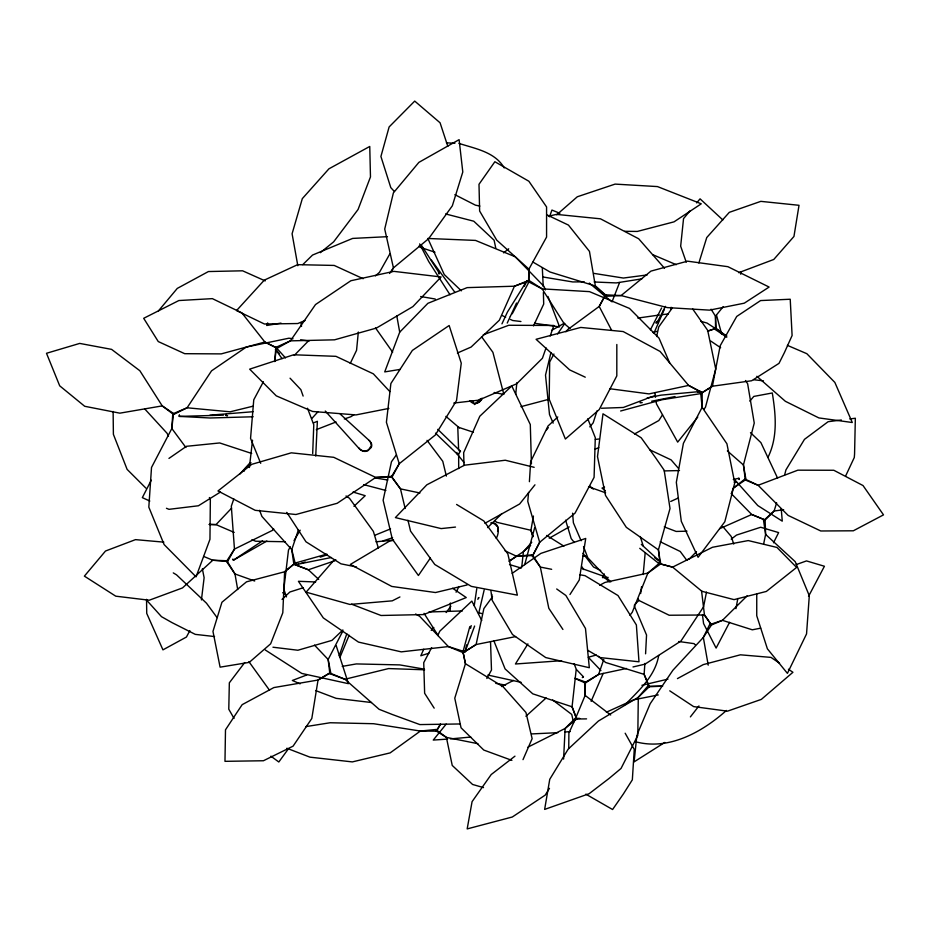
<?xml version="1.0" encoding="UTF-8"?>
<svg xmlns="http://www.w3.org/2000/svg" width="930" height="930" viewBox="0 0 930 930"><rect width="100%" height="100%" fill="white"/><g stroke="black" fill="none" stroke-linecap="round" stroke-linejoin="round"><path stroke-width="1.4" d="M146.545 599.338L146.731 613.393L162.948 649.861L186.442 637.027L189.859 630.633M458.699 468.615L458.641 453.77L460.49 451.306L437.774 429.358M491.761 598.664L491.807 594.375M583.436 676.842L582.32 677.61L583.401 676.773L576.484 669.565M568.742 748.522L568.893 733.154L575.147 719.309M312.689 453.573L313.782 424.766L307.505 408.235M113.123 411.467L113.39 434.333L127.108 469.371L145.952 488.18M315.723 456.037L317.374 421.278L313.503 422.918M636.876 735.119L634.121 761.856L664.822 742.431M528.926 281.93L526.764 281.058L528.926 281.93L512.221 313.817M563.592 759.089L565.126 728.457L575.926 717.635L576.681 719.006L586.574 718.878M645.188 552.722L643.176 574.531M644.897 663.404L644.118 674.355L649.256 686.747L662.672 686.166L647.989 686.212L649.256 686.747L638.294 697.291L598.432 721.017L568.183 749.127L549.746 779.305L544.643 809.414L589.132 793.709L609.104 778.422L621.031 768.459L637.817 735.421L638.294 697.291L648.268 685.55L649.256 686.747L644.118 674.355L605.628 662.486L598.49 656.324M645.583 653.813L646.548 635.027L634.202 605.767M529.403 481.682L530.67 461.652L548.037 425.987L557.791 416.966M249.391 467.523L252.53 440.181M516.836 382.695L515.731 394.332M528.566 492.435L527.775 501.433L539.667 542.295L532.727 555.547L539.667 542.295L575.031 513.139L594.084 477.357L595.293 437.681L587.795 418.814M358.329 332.045L356.562 350.308L350.238 363.456M201.426 599.955L204.123 577.704L202.356 568.8M521.742 567.172L523.404 551.688L531.762 542.271M640.654 593.514L641.549 586.737M474.242 605.686L476.765 588.667M740.698 274.187L741.129 271.606M477.857 599.385L478.473 597.606L479.124 597.804M533.436 516.022L530.925 530.286L532.855 536.68M735.956 608.65L737.804 598.513M706.475 592.143L703.58 606.802L680.934 641.049L644.978 664.16L632.993 666.961M763.577 544.248L765.623 534.425L765.111 519.986L774.132 511.023L776.631 502.828M656.638 336.521L658.719 326.976L672.332 307.888M550.955 352.517L545.515 375.092L549.502 414.548L553.141 423.15M657.324 321.303L656.103 323.21L656.313 322.082M469.824 626.588L463.059 651.5L465.093 651.663L466.697 644.804M470.557 628.343L471.196 625.599M478.601 613.8L484.146 590.073M496.248 538.377C499.422 533.018 499.794 522.183 491.18 522.59M671.111 307.272L670.669 309.004M534.669 527.763L524.694 564.684M784.653 474.893L785.92 469.929L804.473 439.355L828.13 421.697L841.336 420M658.696 655.476C655.29 675.982 638.922 690.397 625.239 704.58M597.025 410.874L593.154 422.894L589.783 426.87M698.86 263.004L706.742 237.557L729.306 212.342L760.821 201.357L799.021 205.298L793.953 236.464L773.772 259.47L738.699 272.699M298.472 529.716L291.764 549.642L293.857 564.208L284.627 571.776L246.508 581.831L221.933 602.268L212.97 631.412L220.096 667.159L249.263 662.369L270.642 643.804L282.801 612.777L284.627 571.776L295.066 563.092L326.872 554.094M344.519 640.41L339.171 655.859M344.553 640.317L346.797 633.83M349.145 635.26L339.927 657.394M603.768 659.475L598.606 674.436L585.377 683.015L585.133 695.396L575.612 718.274L576.681 719.006L565.126 728.457L527.903 747.162M233.825 498.933L231.314 506.187L234.465 549.084L227.618 561.488L212.796 560.244L203.74 556.454M550.165 336.067L553.862 325.465L508.745 325.268L483.205 334.823M546.05 347.878L542.423 358.259L516.685 383.776L478.543 400.191L453.759 403.074M767.936 457.455C777.945 437.1 775.806 414.641 772.295 392.972L753.8 396.424L749.836 401.097M549.49 216.806L551.943 210.064L559.907 213.307M731.364 493.539L733.352 488.134L744.942 479.031L758.101 485.286L788.14 515.418L820.772 530.984L853.322 530.798L883.5 514.871L863.028 485.553L833.815 470.266L797.847 470.173L758.101 485.286L744.558 479.671L745.953 479.496L743.442 464.977L754.253 423.069L747.639 383.741L745.476 380.51M465.093 651.663L474.614 626.053M243.962 471.324L244.939 468.778L250.984 462.687M603.198 673.378L591.12 701.313M619.589 282.488L611.987 301.925M497.62 531.483L497.945 527.112L494.493 523.823A7.905 7.556 10.8 0 0 491.04 523.172M267.689 322.908L266.678 325.488L281.011 323.105M654.034 332.917L664.427 309.155M423.743 649.221L420.813 655.766L428.928 653.197M522.997 759.647L532.134 738.653L525.95 712.496L503.13 686.793L465.442 663.729L462.896 651.384L465.442 663.729L454.77 698.198L461.048 727.795L483.786 750.057L511.895 760.368M456.967 452.41L456.781 453.549L464.186 462.675M510.361 316.351L516.545 303.041M533.495 325.895L543.701 304.064L543.387 292.45M501.956 323.861L507.454 312.015L526.729 281.104L524.357 286.231M507.234 323.047L510.291 316.467M729.608 622.298L716.112 648.094L703.568 623.553L702.452 614.777M637.445 733.793L650.21 703.685L672.878 670.274L703.336 637.434L711.462 624.972L722.424 620.333L747.092 595.898M845.637 475.974L854.286 457.525L854.565 454.014L855.344 418.244L849.741 418.942M437.739 635.446L439.867 631.098L471.836 601.106L481.763 620.461M773.504 542.795L778.619 532.588L760.694 527.252L736.525 535.076L731.213 539.133M456.084 592.212L458.978 586.528M431.636 647.617L423.731 662.683L424.638 693.28L434.171 708.149M662.997 311.132L665.438 306.365M151.288 480.171L142.337 497.631L149.823 501.038M650.396 329.836L661.602 307.981M662.939 311.225L657.243 322.326L657.975 322.629M604.372 573.996L602.454 577.635L608.15 577.391M342.845 631.04L328.162 659.486L329.836 673.68L344.914 679.26L379.103 709.299L392.332 714.507L419.883 724.586L460.164 723.959M553.931 354.028L549.677 362.014L549.188 399.237L565.382 439.018L599.211 409.595L616.811 375.894L616.823 344.484M565.94 331.824L567.66 329.627L599.199 306.435L605.523 294.856L621.112 295.554L667.345 307.598L709.509 310.143L744.279 303.18L769.11 287.056L727.899 266.689L687.526 261.167L650.954 271.107L621.112 295.554L604.977 296.31L605.523 294.856L595.374 285.998L550.06 272.025L532.96 262.086M450.376 603.024L450.143 611.045M486.843 678.493L491.482 670.019L490.54 641.863M263.399 381.73L253.762 399.807L250.554 438.379L260.702 463.314M391.402 271.502L393.437 267.898L428.649 238.661L452.34 205.797L462.791 171.992L459.106 139.651L418.86 162.39L393.378 192.905L384.718 229.047L393.437 267.898L389.565 273.467M808.53 596.363L824.422 566.254L806.496 560.918L796.173 564.591M290.404 546.759L288.486 550.06L283.824 589.19L286.487 596.897M440.506 724.191L436.437 731.154L420.406 731.05L373.604 723.714L330.138 722.75L305.854 726.609M527.915 643.886L515.429 663.997L561.569 660.695M294.008 540.632L300.181 530.205M389.81 253.948L379.463 272.327L375.395 275.896M549.479 788.326L545.178 795.138L512.302 817.005L467.174 828.909L472.08 801.648L491.203 774.539L514.964 756.16M440.332 724.168L436.437 731.154L446.388 737.385L477.939 743.698M481.949 398.18A5.58 5.58 0 0 1 481.484 399.726L477.788 403.039A7.498 7.498 0 0 1 472.568 403.016L469.778 401.074M662.509 414.85L658.812 420.546L634.504 433.973M569.951 594.526L579.274 579.995L585.726 538.447L540.865 553.397L512.174 573.333M564.801 323.477L557.605 333.905M481.484 399.726L479.462 401.958L476.3 402.946M430.334 558.07L418.407 575.496L392.344 539.168L383.125 500.247L391.449 461.768L396.296 454.979M462.78 651.163L465.116 651.605M492.528 596.711L483.879 608.557L476.102 644.525L463.187 652.674L448.353 646.571L419.686 616.334L415.605 613.998M634.492 604.698L638.666 600.687M288.126 749.208L278.814 761.996L270.909 756.171M698.942 705.951L690.386 716.89M446.179 724.11L433.264 740.071L447.563 739.106M446.133 612.544L450.887 606.244M244.683 662.59L229.338 682.818L228.78 709.206L234.046 718.413M534.959 484.832L519.614 504.002L484.937 523.276M703.859 409.328L705.44 407.294L715.74 369.059L707.684 330.359L692.594 308.853M158.472 310.876L177.281 288.405L208.413 271.548L242.602 270.804L265.224 280.906M546.596 429.811L548.293 427.637M697.767 417.047L677.679 442.122L656.475 403.911L656.092 401.249M723.238 306.633L715.472 316.188L715.53 329.406L716.123 328.267L715.472 316.188L711.055 309.19M317.909 411.804L312.003 418.326M689.967 210.889L683.538 218.62L680.667 246.183L686.235 262.19M696.651 202.914L700.069 198.846L722.819 219.933M431.206 630.412L433.81 627.459M239.615 474.277L250.263 462.605M629.97 615.276L632.272 612.242L647.885 573.078L659.626 562.917L660.637 563.929L672.611 567.114L701.894 591.282L734.037 599.629L766.355 591.433L796.603 567.428L776.945 547.433L748.243 540.574L712.485 547.27L672.611 567.114L658.963 563.568L639.747 548.328M273.734 528.972L272.409 530.402L234.465 549.084L226.49 561.418L234.976 573.961L237.696 589.539M231.582 508.175L216.027 524.613L209.355 524.485M294.194 355.458L308.574 340.775M696.477 551.653L689.56 558.709L686.724 559.953M302.75 264.643L312.538 255.053L352.656 238.417L387.461 236.673M487.587 527.612L501.921 513.581M480.519 398.749L474.509 404.55L472.521 400.679M342.879 629.97L331.998 640.363L297.879 650.244L272.955 647.21M546.154 697.942L525.903 716.263M282.046 599.443L289.858 592.015L303.366 587.702M353.97 506.327L365.211 495.678L353.016 492.04M556.652 214.818L577.298 196.776L615.102 184.105L657.475 186.581L701.267 203.81L674.018 221.852L637.294 231.442L624.693 231.314M530.67 545.236L523.404 551.688L508.943 561.232M503.618 252.867L508.698 248.787M320.327 252.669L333.638 241.858L358.073 209.483L370.477 176.909L369.756 146.452L328.929 168.818L302.32 198.625L292.09 233.767L297.821 265.724M726.435 710.45C702.22 732.061 668.682 750.894 635.318 741.675M640.107 402.237L640.189 402.853L642.235 402.62M168.958 458.409L186.465 446.307L219.701 442.947L251.681 453.456M733.352 488.134L745.953 479.496L745.29 479.694L743.442 464.977L727.376 450.922M509.687 560.918L516.534 556.245L532.437 554.838L540.33 567.068L548.816 608.325L562.917 629.459M260.191 542.423L233.511 560.139L232.756 559.639L232.895 559.058L233.558 560.116L266.875 541.039M260.284 542.376L262.469 540.923M354.156 414.617L350.773 416.779L344.321 418.988M220.48 492.017L198.427 505.769L168.993 509.326L166.447 508.28M551.56 330.441L564.208 323.256M700.302 391.507L700.813 393.599L700.302 391.507L661.137 395.134L647.024 397.959M549.235 538.214L569.195 526.926M599.676 585.272L604.977 582.424L647.885 573.078L660.637 563.929L658.417 549.863L670.019 508.524L664.171 470.196L655.708 457.932L641.2 437.786L602.989 413.803L597.502 456.595L605.523 495.446L626.32 527.333L658.417 549.863L659.963 563.499L660.637 563.929L659.626 563.359A1.43 0.674 -48.2 0 0 660.219 562.743L660.498 561.929L659.788 562.104A1.43 0.674 -48.2 0 0 659.184 562.708L658.963 563.568M513.476 680.411L501.596 686.561M439.855 272.56L439.158 272.92L421.058 244.671M677.435 678.609L703.266 664.613L740.385 654.813L770.982 657.394L779.561 663.195M738.873 478.252L739.222 479.508L738.92 478.252L733.317 479.496M399.923 596.955L392.274 600.838L349.901 604.454L306.11 592.154L333.358 560.883L335.788 559.662M670.704 501.468L678.202 498.038M457.386 353.028L471.092 347.064L499.34 320.222L514.453 286.207L528.845 280.372L542.144 288.87L564.01 323.419L569.985 328.464M719.75 528.647L751.742 514.499L765.111 519.986L763.797 520.416L774.132 511.023L783.641 509.698M595.002 449.225L598.746 447.621M606.383 712.194L633.795 699.79L658.254 694.931M305.028 320.536L297.786 323.535L264.411 324L236.546 310.574L264.294 280.139L297.623 264.666L334.196 265.434L363.142 278.709M374.697 535.331L390.553 528.891M604.558 487.099L601.989 488.099L605.372 490.808M336.067 421.964L316.281 429.672M306.772 674.959L292.357 680.481L300.111 683.841M646.35 398.796L623.356 407.468L601.396 408.258M647.594 398.342L655.464 395.471M334.893 560.744L308.365 569.776L293.857 564.208L294.973 563.162L294.973 563.975A1.337 0.651 68 0 0 295.322 564.719L331.336 557.512M707.87 331.045L716.123 328.267L726.76 337.253L714.786 329.162L716.123 328.267L707.521 331.231M653.081 332.591L656.894 331.312M298.53 564.231L295.821 565.126L295.973 564.243A1.337 0.651 68 0 0 295.624 563.487L295.182 563.092M301.239 563.348L305.296 562.022M320.199 557.14L326.965 554.919M383.079 540.876L392.6 537.761M458.63 453.84L456.967 453.817L435.507 433.159M179.385 416.396L179.339 415.106L179.385 416.396L209.959 417.989L253.169 416.768M667.961 679.121L641.909 685.294M596.293 655.022L588.272 657.254L600.931 670.565M520.94 406.666L548.956 399.261M620.624 411.002L662.265 399.691L700.813 393.599M467.174 584.947L435.496 592.538L391.774 586.435L350.354 564.44L389.426 541.179L393.285 540.365M252.809 406.247L230.105 411.816L187.093 407.782L172.759 413.85L162.227 405.887L139.872 370.756L111.577 349.366L79.713 343.414L46.5 353.284L59.694 385.822L84.7 406.282L119.842 413.164L162.227 405.887L174.166 413.931L172.759 413.85L171.841 428.509L151.52 467.453L148.823 507.152L164.122 544.573L196.056 576.856L209.959 539.307L210.343 500.096L209.401 497.527M226.978 415.861L227.536 415.594L225.676 415.373M548.433 216.202L556.489 214.388L600.466 218.817L638.678 238.766L664.532 268.27M515.627 636.597L476.102 644.525L463.187 652.674L463.721 651.407L448.353 646.571L401.26 651.86L358.469 642.095L323.315 617.915L298.414 581.297L315.642 581.971M626.483 668.472L598.606 674.436L584.877 682.573L585.377 683.015L585.377 682.004L575.007 678.214M658.882 399.784L675.04 396.552M651.651 401.214L658.742 399.795M697.547 392.065L700.418 391.518M760.67 628.18L752.312 629.808L722.424 620.333L709.788 624.611L711.462 624.972L704.463 614.997L701.534 590.701M388.88 408.421L355.958 414.92L312.608 411.467L276.268 395.855L249.659 369.152L293.648 354.772L335.939 356.329L373.349 373.837L389.856 391.6M342.228 666.392L356.329 663.927L399.784 664.904L424.161 669.112M734.247 482.345L736.49 481.961M400.121 369.408L384.718 371.907L399.702 332.184L427.893 303.308L467.151 287.626L514.453 286.207L528.577 281.081L528.926 269.13L546.573 237.08L546.573 206.948L528.868 181.245L494.865 161.727L478.997 184.291L479.636 211.029L496.701 240.114L528.926 269.13L528.868 281.697L528.845 280.372L528.054 281.534L542.144 288.87L589.504 291.636L629.505 308.435L659.01 338.125L669.67 362.944M637.806 318.083L659.486 314.991M641.84 278.861L616.195 282.918L594.154 281.988M662.137 314.666L668.31 313.933M647.175 274.931L623.379 278.047L594.049 273.408M455.502 527.077L441.157 528.589L395.39 517.591L426.835 484.821L464.465 465.209L505.292 460.234L534.18 467.313M470.778 737.06L450.422 738.908M459.129 450.864L460.303 451.038M393.564 540.063L376.022 541.795M595.34 439.379L599.28 438.995M557.814 732.677L531.96 733.91M564.638 732.061L570.102 731.573M209.866 415.199L252.995 411.723M462.408 610.929L428.928 611.998M212.459 415.466L179.339 416.396M212.575 415.466L223.433 415.152M664.183 470.917L679.505 470.557M686.979 531.193L676.122 531.437L664.253 526.88M584.296 281.848L572.74 281.941L542.76 276.954M285.336 541.737L255.669 541.237L251.902 539.726M424.592 669.798L388.589 668.565L344.914 679.26L329.987 673.076L318.037 680.039L273.862 687.572L242.172 704.661L235.569 714.542L225.49 729.829L224.979 761.333L263.434 760.752L293.078 746.162L311.806 718.495L318.037 680.039L330.382 672.518L329.836 673.68L330.789 673.146L328.162 659.486L314.514 645.129M582.843 556.175L585.737 556.221M209.18 524.392L216.027 524.613L234.209 532.413M575.612 718.274L579.762 718.413M446.458 142.86L454.933 143.208M458.978 143.394C475.044 148.649 494.993 151.857 504.2 167.912M163.854 542.144L135.489 539.633L105.497 551.025L84.386 576.135L115.75 596.177L149.242 600.222L182.501 587.923L212.796 560.244L227.699 560.767L226.49 561.418L227.013 560.999L234.976 573.961L254.692 581.018M371.465 702.522L336.149 698.349L315.619 690.56M214.528 636.538L195.288 634.376L172.015 622.623L161.494 616.671L146.382 599.908M753.567 379.731L763.46 380.823M609.801 388.74L649.012 393.901L688.595 385.415L702.173 392.646L712.415 386.217L751.673 380.742L779.003 363.363L784.42 352.586L792.104 335.521L790.221 299.239L760.601 300.564L736.723 316.444L720.169 345.786L712.415 386.217L700.988 393.413L702.173 392.646L702.127 407.328L683.399 443.343L676.331 482.333L681.295 521.312L698.081 557.303L724.819 521.753L734.746 482.926L726.923 443.784L702.127 407.328L700.674 392.727L702.173 392.646L688.595 385.415L660.044 351.412L623.181 331.557L580.739 327.441L536.075 339.299L569.718 369.931L585.261 377.185M520.928 321.513L512.721 320.513L510.384 319.397M292.997 338.764L288.905 338.206L246.334 347.041L211.54 370.849L187.093 407.782L173.631 414.489L172.759 413.85L173.445 413.78L171.841 428.509L185.93 447.528M300.599 339.822L309.155 341.019M534.576 323.268L559.604 326.93L547.968 296.461M678.749 641.502L694.059 643.641L695.315 644.932M505.548 685.119L495.76 683.352M374.848 477.881L387.752 480.02M420.639 296.519L435.228 299.018M579.739 574.717L585.086 575.693L617.985 595.525L636.376 624.948L638.991 661.8L600.106 657.568L587.551 650.163M494.109 392.507L503.851 394.425L492.9 352.307L481.542 336.672M551.664 569.311L540.33 567.068L531.704 555.163L532.727 555.547L516.534 556.245L505.06 550.851M356.516 566.986L340.985 563.836L305.993 541.806L286.777 512.372M445.61 213.947L473.777 221.212L494.109 240.219L495.748 248.019M521.137 682.353L487.855 675.052M479.868 206.076L475.439 205.158L454.851 194.672M419.942 492.993L400.47 488.878L391.356 476.648L392.1 476.334L375.743 477.45L333.754 457.316L291.299 452.829L251.739 464.337L217.969 490.97L255.18 510.314L295.914 514.511L337.195 503.281L375.743 477.45L392.03 477.078L399.237 463.733L435.31 435.031L456.525 400.609L461.257 363.177L449.155 325.512L412.362 350.424L390.891 383.497L386.403 422.278L399.237 463.733L391.577 476.532L400.47 488.878L405.166 508.501M363.63 484.611L385.869 490.47M478.276 612.614L482.077 613.649M700.79 321.327L707.044 323.059L726.865 335.997M483.519 787.605L472.568 784.455L452.236 765.437L446.388 737.385L435.961 729.666L436.437 731.154L436.682 729.422L420.406 731.05L390.135 752.893L352.342 761.903L309.957 757.16L286.847 748.255M521.3 568.079L509.512 564.58M473.451 432.241L457.769 427.044L458.606 449.539M588.527 486.739L605.628 492.819M582.343 568.718L602.256 575.728L609.464 581.855M434.973 252.228L420.406 247.357L418.953 246.136M652.872 254.727L676.284 264.69M351.552 604.186L381.021 615.486L423.696 614.567L466.267 597.56L452.643 588.272M787.385 345.356L806.833 353.691L834.861 382.439L852.287 422.511L818.865 417.919L785.373 401.307L756.857 376.29M575.007 678.493L585.377 683.015L584.563 681.981L585.133 695.396L610.685 714.996M547.003 214.911L568.439 225.083L589.457 251.379L595.374 285.998L605.697 296.066L605.523 294.856L599.199 306.435L611.603 330.266M649.896 449.876L671.1 459.873L678.505 468.406M502.165 315.526L505.688 317.188M660.219 541.748L680.225 551.467L686.84 560.383M600.71 570.509L593.503 566.998L582.959 553.303M472.835 402.446L470.01 400.586M285.452 357.876L276.687 348.146A1.5 0.698 -36.2 0 0 275.954 348.634L275.501 349.378L282.034 358.631M275.536 349.424L276.233 349.343A1.5 0.698 -36.2 0 0 276.966 348.866L277.384 348.064M585.83 794.139L612.579 809.519L623.321 794.046L632.342 779.817L634.26 749.417L625.169 733.224M456.584 504.455L483.809 520.94L507.85 553.92L517.359 595.142L471.324 586.377L434.798 564.498L410.56 531.135L407.968 520.254M173.282 572.892L176.537 574.845L206.506 603.221L217.074 617.601M563.894 546.154L546.759 535.448M669.74 690.827L693.64 706.602L727.458 711.171L761.345 699.383L792.93 672.285L788.408 669.216M346.018 495.992L349.448 498.259L373.372 531.39L378.382 548.165M710.787 341.089L720.657 347.739M556.698 588.981L565.882 595.479L585.481 628.471L589.318 667.728L545.724 657.568L512.5 634.527L492.168 600.28L490.912 590.736M654.662 557.709L660.498 561.929L641.328 544.41M282.697 592.666L285.998 595.107M589.271 283.08L610.905 301.029M552.687 699.988L571.729 714.426L573.612 722.75M459.443 427.94L445.9 416.373M368.919 440.309L371.14 442.773A5.58 5.58 0 0 1 371.279 447.458L367.699 450.876A7.498 7.498 0 0 1 362.491 451.004L359.643 449.144L325.268 411.037M494.69 520.533L496.748 522.288L530.925 530.286L533.088 536.552M589.899 486.134L593.212 489.064M750.487 432.636L760.914 442.645L777.561 478.067M318.688 579.39L308.365 569.776L293.857 564.208L295.333 563.94L291.764 549.642L261.911 516.417L259.575 510.314M340.252 414.106L370.21 441.413L371.384 445.563L368.78 449.55A7.533 7.231 -36.2 0 1 363.921 451.027L360.817 450.12L358.713 447.783M461.35 290.834L444.226 274.513L427.835 238.464L475.521 240.417L515.267 256.796L544.015 286.417L545.41 289.916M438.786 273.943L439.286 273.757A1.802 0.698 57.3 0 0 438.46 272.455M731.294 493.667L751.742 514.499L765.111 519.986L763.46 519.765L765.623 534.425L795.231 561.685L809.298 595.746L806.543 633.923L787.419 673.367L767.39 648.815L756.741 615.741L756.753 593.782M290.055 378.196L300.867 389.658L303.122 396.075M394.064 191.162L390.798 187.628L380.916 156.472L389.124 126.945L414.722 101.091L440.076 122.795L447.818 146.335M610.743 581.948L587.807 557.791L583.517 546.561M276.443 350.424L279.279 353.563M722.866 526.624L731.201 536.424L733.747 544.038M144.603 408.781L167.121 433.345L168.481 436.321M574.31 542.457L571.194 538.61L565.614 520.207M269.526 690.258L248.88 661.625M637.759 598.618L639.294 600.64L669.147 615.242L704.463 614.997L711.462 624.972L709.915 623.925L703.336 637.434L708.218 665.159M427.044 440.355L442.773 461.303L446.353 476.102M431.346 260.04L454.84 292.264M392.658 352.203L375.522 327.93M265.283 649.989L301.773 673.436L348.425 683.666L336.195 645.653M581.61 566.44L583.726 569.544M438.158 635.609L424.045 613.323M450.015 294.764L428.66 261.446L419.639 243.927M734.107 479.055L757.787 505.56L782.269 521.16L781.246 508.896M542.318 267.933L543.236 286.638M581.122 540.76L573.392 522.834L572.589 513.197M493.946 641.003L505.083 668.914L532.762 693.827L572.066 706.788L576.681 719.006L572.066 706.788L576.228 669.24L574.159 663.764M640.259 536.54L643.223 545.968M716.542 315.305L721.668 334.044M399.702 332.103L396.773 315.793M654.918 393.262L655.499 397.261M300.983 322.536L301.541 326.442M226.118 414.35L226.153 415.082M531.425 463.803L530.298 424.533L511.779 385.938L479.81 416.233L463.663 452.666L463.989 465.5M275.826 347.401L274.734 361.572L276.384 347.948L264.864 342.031L241.847 312.864L212.366 298.635L178.862 300.541L143.685 318.304L158.263 341.566L184.721 353.691L221.247 353.888L264.864 342.031L277.128 348.006L275.826 347.401L290.416 340.857L334.556 339.822L376.429 328.058L412.897 306.609L441.099 276.966L393.843 271.362L350.854 280.744L315.502 304.563L290.416 340.857L276.582 348.576L275.826 347.401"/></g></svg>
